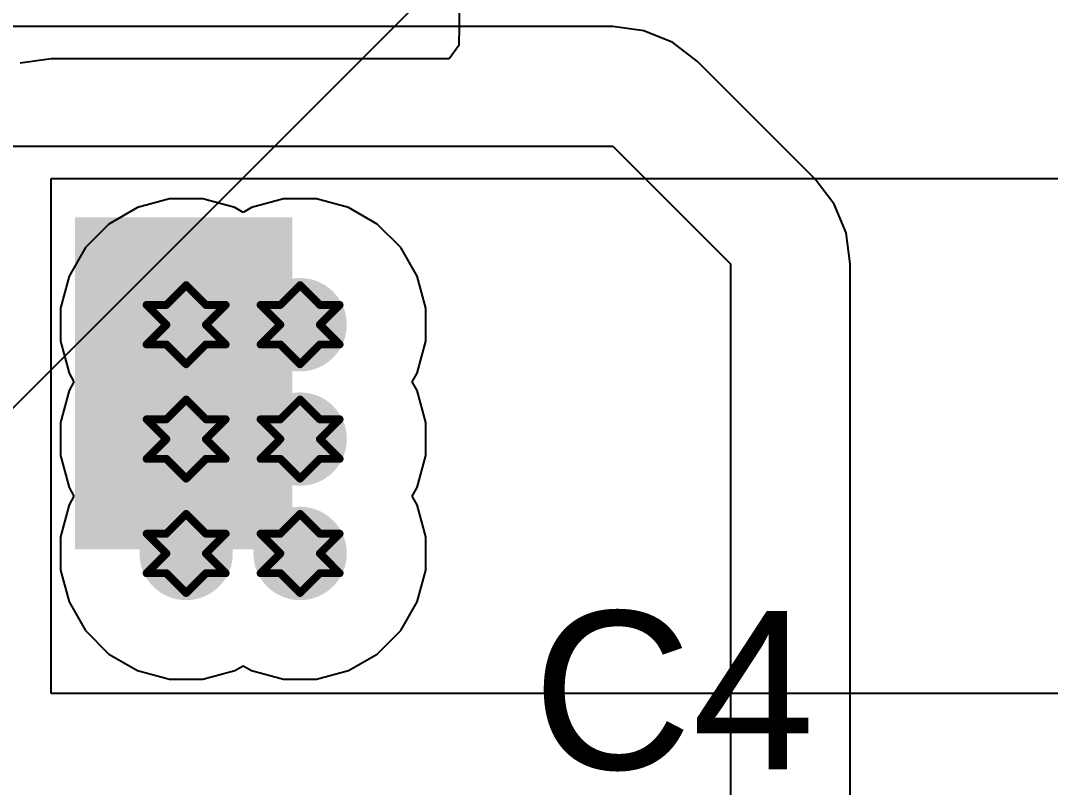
# Model space of a CAD drawing. Header units: inches. Extents: x -3 to 5437, y -3 to 5435.
# Drawn here: x 34.11 to 40.73, y 34.64 to 39.57 of the extents above; entities that cross this region are included whole.
import ezdxf

# ---------------------------------------------------------------- set-up
doc = ezdxf.new("R2010")
doc.units = ezdxf.units.IN
for name, color, linetype in [('Bottom Layer', 5, 'Continuous'), ('Bottom Solder', 6, 'Continuous'), ('Drill Drawing', 1, 'Continuous'), ('GND', 16, 'Continuous'), ('PWR', 76, 'Continuous'), ('Top Layer', 1, 'Continuous'), ('Top Overlay', 2, 'Continuous'), ('Top Solder', 216, 'Continuous'), ('Via Holes', 16, 'Continuous')]:
    doc.layers.add(name, color=color, linetype=linetype)
doc.styles.add('Arial', font='', dxfattribs={"height": 0.2})
doc.styles.get('Arial').set_extended_font_data('Arial')

msp = doc.modelspace()

# ---------------------------------------------------------------- hatches: boundary and pattern name
at = {"layer": 'Bottom Layer'}
h = msp.add_hatch(color=5, dxfattribs=at)
edge = h.paths.add_edge_path()
edge.add_arc((35.179, 37.6138), 0.3, 0, 360)
h = msp.add_hatch(color=5, dxfattribs=at)
edge = h.paths.add_edge_path()
edge.add_arc((35.9114, 37.6138), 0.3, 0, 360)
h = msp.add_hatch(color=5, dxfattribs=at)
edge = h.paths.add_edge_path()
edge.add_arc((35.179, 36.879), 0.3, 0, 360)
h = msp.add_hatch(color=5, dxfattribs=at)
edge = h.paths.add_edge_path()
edge.add_arc((35.9114, 36.879), 0.3, 0, 360)
h = msp.add_hatch(color=5, dxfattribs=at)
edge = h.paths.add_edge_path()
edge.add_arc((35.179, 36.1442), 0.3, 0, 360)
h = msp.add_hatch(color=5, dxfattribs=at)
edge = h.paths.add_edge_path()
edge.add_arc((35.9114, 36.1442), 0.3, 0, 360)
at = {"layer": 'Bottom Solder'}
h = msp.add_hatch(color=6, dxfattribs=at)
edge = h.paths.add_edge_path()
edge.add_arc((35.179, 37.6138), 0.15, 0, 360)
h = msp.add_hatch(color=6, dxfattribs=at)
edge = h.paths.add_edge_path()
edge.add_arc((35.9114, 37.6138), 0.15, 0, 360)
h = msp.add_hatch(color=6, dxfattribs=at)
edge = h.paths.add_edge_path()
edge.add_arc((35.179, 36.879), 0.15, 0, 360)
h = msp.add_hatch(color=6, dxfattribs=at)
edge = h.paths.add_edge_path()
edge.add_arc((35.9114, 36.879), 0.15, 0, 360)
h = msp.add_hatch(color=6, dxfattribs=at)
edge = h.paths.add_edge_path()
edge.add_arc((35.179, 36.1442), 0.15, 0, 360)
h = msp.add_hatch(color=6, dxfattribs=at)
edge = h.paths.add_edge_path()
edge.add_arc((35.9114, 36.1442), 0.15, 0, 360)
at = {"layer": 'GND'}
h = msp.add_hatch(color=16, dxfattribs=at)
edge = h.paths.add_edge_path()
edge.add_arc((35.179, 37.6138), 0.3, 0, 360)
h = msp.add_hatch(color=16, dxfattribs=at)
edge = h.paths.add_edge_path()
edge.add_arc((35.9114, 37.6138), 0.3, 0, 360)
h = msp.add_hatch(color=16, dxfattribs=at)
edge = h.paths.add_edge_path()
edge.add_arc((35.179, 36.879), 0.3, 0, 360)
h = msp.add_hatch(color=16, dxfattribs=at)
edge = h.paths.add_edge_path()
edge.add_arc((35.9114, 36.879), 0.3, 0, 360)
h = msp.add_hatch(color=16, dxfattribs=at)
edge = h.paths.add_edge_path()
edge.add_arc((35.179, 36.1442), 0.3, 0, 360)
h = msp.add_hatch(color=16, dxfattribs=at)
edge = h.paths.add_edge_path()
edge.add_arc((35.9114, 36.1442), 0.3, 0, 360)
at = {"layer": 'PWR'}
h = msp.add_hatch(color=76, dxfattribs=at)
edge = h.paths.add_edge_path()
edge.add_arc((35.179, 37.6138), 0.3, 0, 360)
h = msp.add_hatch(color=76, dxfattribs=at)
edge = h.paths.add_edge_path()
edge.add_arc((35.9114, 37.6138), 0.3, 0, 360)
h = msp.add_hatch(color=76, dxfattribs=at)
edge = h.paths.add_edge_path()
edge.add_arc((35.179, 36.879), 0.3, 0, 360)
h = msp.add_hatch(color=76, dxfattribs=at)
edge = h.paths.add_edge_path()
edge.add_arc((35.9114, 36.879), 0.3, 0, 360)
h = msp.add_hatch(color=76, dxfattribs=at)
edge = h.paths.add_edge_path()
edge.add_arc((35.179, 36.1442), 0.3, 0, 360)
h = msp.add_hatch(color=76, dxfattribs=at)
edge = h.paths.add_edge_path()
edge.add_arc((35.9114, 36.1442), 0.3, 0, 360)
at = {"layer": 'Top Layer'}
msp.add_hatch(color=1, dxfattribs=at).paths.add_polyline_path([(34.4644, 36.1705), (35.8614, 36.1705), (35.8614, 38.3041), (34.4644, 38.3041)])
h = msp.add_hatch(color=1, dxfattribs=at)
edge = h.paths.add_edge_path()
edge.add_arc((35.179, 37.6138), 0.3, 0, 360)
h = msp.add_hatch(color=1, dxfattribs=at)
edge = h.paths.add_edge_path()
edge.add_arc((35.9114, 37.6138), 0.3, 0, 360)
h = msp.add_hatch(color=1, dxfattribs=at)
edge = h.paths.add_edge_path()
edge.add_arc((35.179, 36.879), 0.3, 0, 360)
h = msp.add_hatch(color=1, dxfattribs=at)
edge = h.paths.add_edge_path()
edge.add_arc((35.9114, 36.879), 0.3, 0, 360)
h = msp.add_hatch(color=1, dxfattribs=at)
edge = h.paths.add_edge_path()
edge.add_arc((35.179, 36.1442), 0.3, 0, 360)
h = msp.add_hatch(color=1, dxfattribs=at)
edge = h.paths.add_edge_path()
edge.add_arc((35.9114, 36.1442), 0.3, 0, 360)
at = {"layer": 'Top Solder'}
h = msp.add_hatch(color=216, dxfattribs=at)
edge = h.paths.add_edge_path()
edge.add_arc((35.179, 37.6138), 0.15, 0, 360)
h = msp.add_hatch(color=216, dxfattribs=at)
edge = h.paths.add_edge_path()
edge.add_arc((35.9114, 37.6138), 0.15, 0, 360)
h = msp.add_hatch(color=216, dxfattribs=at)
edge = h.paths.add_edge_path()
edge.add_arc((35.179, 36.879), 0.15, 0, 360)
h = msp.add_hatch(color=216, dxfattribs=at)
edge = h.paths.add_edge_path()
edge.add_arc((35.9114, 36.879), 0.15, 0, 360)
h = msp.add_hatch(color=216, dxfattribs=at)
edge = h.paths.add_edge_path()
edge.add_arc((35.179, 36.1442), 0.15, 0, 360)
h = msp.add_hatch(color=216, dxfattribs=at)
edge = h.paths.add_edge_path()
edge.add_arc((35.9114, 36.1442), 0.15, 0, 360)
at = {"layer": 'Via Holes'}
h = msp.add_hatch(color=7, dxfattribs=at)
edge = h.paths.add_edge_path()
edge.add_arc((35.179, 37.6138), 0.15, 0, 360)
h = msp.add_hatch(color=7, dxfattribs=at)
edge = h.paths.add_edge_path()
edge.add_arc((35.9114, 37.6138), 0.15, 0, 360)
h = msp.add_hatch(color=7, dxfattribs=at)
edge = h.paths.add_edge_path()
edge.add_arc((35.179, 36.879), 0.15, 0, 360)
h = msp.add_hatch(color=7, dxfattribs=at)
edge = h.paths.add_edge_path()
edge.add_arc((35.9114, 36.879), 0.15, 0, 360)
h = msp.add_hatch(color=7, dxfattribs=at)
edge = h.paths.add_edge_path()
edge.add_arc((35.179, 36.1442), 0.15, 0, 360)
h = msp.add_hatch(color=7, dxfattribs=at)
edge = h.paths.add_edge_path()
edge.add_arc((35.9114, 36.1442), 0.15, 0, 360)

# ---------------------------------------------------------------- linework, layer by layer
at = {"layer": 'Bottom Layer'}
for p, q in [((35.0726, 38.4218), (34.8671, 38.3667)), ((35.2854, 38.4218), (35.0726, 38.4218)), ((35.4909, 38.3667), (35.2854, 38.4218)), ((35.805, 38.4218), (35.5995, 38.3667)), ((36.0177, 38.4218), (35.805, 38.4218)), ((36.2232, 38.3667), (36.0177, 38.4218)), ((34.8671, 38.3667), (34.6829, 38.2604)), ((35.5452, 38.3354), (35.4909, 38.3667)), ((35.5995, 38.3667), (35.5452, 38.3354)), ((36.4075, 38.2604), (36.2232, 38.3667)), ((34.6829, 38.2604), (34.5324, 38.1099)), ((36.5579, 38.1099), (36.4075, 38.2604)), ((34.5324, 38.1099), (34.4261, 37.9257)), ((36.6643, 37.9257), (36.5579, 38.1099)), ((34.4261, 37.9257), (34.371, 37.7202)), ((36.7194, 37.7202), (36.6643, 37.9257)), ((34.371, 37.7202), (34.371, 37.5074)), ((36.7194, 37.5074), (36.7194, 37.7202)), ((34.371, 37.5074), (34.4261, 37.3019)), ((36.6643, 37.3019), (36.7194, 37.5074)), ((34.4261, 37.3019), (34.4581, 37.2464)), ((36.6322, 37.2464), (36.6643, 37.3019)), ((34.4581, 37.2464), (34.4261, 37.1909)), ((36.6643, 37.1909), (36.6322, 37.2464)), ((34.4261, 37.1909), (34.371, 36.9854)), ((36.7194, 36.9854), (36.6643, 37.1909)), ((34.371, 36.9854), (34.371, 36.7726)), ((36.7194, 36.7726), (36.7194, 36.9854)), ((34.371, 36.7726), (34.4261, 36.5671)), ((36.6643, 36.5671), (36.7194, 36.7726)), ((34.4261, 36.5671), (34.4581, 36.5116)), ((36.6322, 36.5116), (36.6643, 36.5671)), ((34.4581, 36.5116), (34.4261, 36.4561)), ((36.6643, 36.4561), (36.6322, 36.5116)), ((34.4261, 36.4561), (34.371, 36.2506)), ((36.7194, 36.2506), (36.6643, 36.4561)), ((34.371, 36.2506), (34.371, 36.0378)), ((36.7194, 36.0378), (36.7194, 36.2506)), ((34.371, 36.0378), (34.4261, 35.8323)), ((36.6643, 35.8323), (36.7194, 36.0378)), ((34.4261, 35.8323), (34.5324, 35.6481)), ((36.5579, 35.6481), (36.6643, 35.8323)), ((34.5324, 35.6481), (34.6829, 35.4976)), ((36.4075, 35.4976), (36.5579, 35.6481)), ((34.6829, 35.4976), (34.8671, 35.3913)), ((36.2232, 35.3913), (36.4075, 35.4976)), ((35.4909, 35.3913), (35.5452, 35.4226)), ((35.5452, 35.4226), (35.5995, 35.3913)), ((34.8671, 35.3913), (35.0726, 35.3362)), ((35.2854, 35.3362), (35.4909, 35.3913)), ((35.5995, 35.3913), (35.805, 35.3362)), ((36.0177, 35.3362), (36.2232, 35.3913)), ((35.0726, 35.3362), (35.2854, 35.3362)), ((35.805, 35.3362), (36.0177, 35.3362))]:
    msp.add_line(p, q, dxfattribs=at)
at = {"layer": 'Bottom Solder'}
msp.add_line((0.3381, 3.382), (5436.9008, 5435.1662), dxfattribs=at)
at = {"layer": 'Drill Drawing'}
for points in [[(35.052, 37.7408, 0.0508, 0.0508, 0), (35.179, 37.8678, 0.0508, 0.0508, 0)], [(35.179, 37.8678, 0.0508, 0.0508, 0), (35.306, 37.7408, 0.0508, 0.0508, 0)], [(35.7844, 37.7408, 0.0508, 0.0508, 0), (35.9114, 37.8678, 0.0508, 0.0508, 0)], [(35.9114, 37.8678, 0.0508, 0.0508, 0), (36.0384, 37.7408, 0.0508, 0.0508, 0)], [(34.925, 37.7408, 0.0508, 0.0508, 0), (35.052, 37.6138, 0.0508, 0.0508, 0)], [(34.925, 37.7408, 0.0508, 0.0508, 0), (35.052, 37.7408, 0.0508, 0.0508, 0)], [(35.306, 37.7408, 0.0508, 0.0508, 0), (35.433, 37.7408, 0.0508, 0.0508, 0)], [(35.306, 37.6138, 0.0508, 0.0508, 0), (35.433, 37.7408, 0.0508, 0.0508, 0)], [(35.6574, 37.7408, 0.0508, 0.0508, 0), (35.7844, 37.6138, 0.0508, 0.0508, 0)], [(35.6574, 37.7408, 0.0508, 0.0508, 0), (35.7844, 37.7408, 0.0508, 0.0508, 0)], [(36.0384, 37.7408, 0.0508, 0.0508, 0), (36.1654, 37.7408, 0.0508, 0.0508, 0)], [(36.0384, 37.6138, 0.0508, 0.0508, 0), (36.1654, 37.7408, 0.0508, 0.0508, 0)], [(34.925, 37.4868, 0.0508, 0.0508, 0), (35.052, 37.6138, 0.0508, 0.0508, 0)], [(35.306, 37.6138, 0.0508, 0.0508, 0), (35.433, 37.4868, 0.0508, 0.0508, 0)], [(35.6574, 37.4868, 0.0508, 0.0508, 0), (35.7844, 37.6138, 0.0508, 0.0508, 0)], [(36.0384, 37.6138, 0.0508, 0.0508, 0), (36.1654, 37.4868, 0.0508, 0.0508, 0)], [(34.925, 37.4868, 0.0508, 0.0508, 0), (35.052, 37.4868, 0.0508, 0.0508, 0)], [(35.052, 37.4868, 0.0508, 0.0508, 0), (35.179, 37.3598, 0.0508, 0.0508, 0)], [(35.179, 37.3598, 0.0508, 0.0508, 0), (35.306, 37.4868, 0.0508, 0.0508, 0)], [(35.306, 37.4868, 0.0508, 0.0508, 0), (35.433, 37.4868, 0.0508, 0.0508, 0)], [(35.6574, 37.4868, 0.0508, 0.0508, 0), (35.7844, 37.4868, 0.0508, 0.0508, 0)], [(35.7844, 37.4868, 0.0508, 0.0508, 0), (35.9114, 37.3598, 0.0508, 0.0508, 0)], [(35.9114, 37.3598, 0.0508, 0.0508, 0), (36.0384, 37.4868, 0.0508, 0.0508, 0)], [(36.0384, 37.4868, 0.0508, 0.0508, 0), (36.1654, 37.4868, 0.0508, 0.0508, 0)], [(35.052, 37.006, 0.0508, 0.0508, 0), (35.179, 37.133, 0.0508, 0.0508, 0)], [(35.179, 37.133, 0.0508, 0.0508, 0), (35.306, 37.006, 0.0508, 0.0508, 0)], [(35.7844, 37.006, 0.0508, 0.0508, 0), (35.9114, 37.133, 0.0508, 0.0508, 0)], [(35.9114, 37.133, 0.0508, 0.0508, 0), (36.0384, 37.006, 0.0508, 0.0508, 0)], [(34.925, 37.006, 0.0508, 0.0508, 0), (35.052, 36.879, 0.0508, 0.0508, 0)], [(34.925, 37.006, 0.0508, 0.0508, 0), (35.052, 37.006, 0.0508, 0.0508, 0)], [(35.306, 37.006, 0.0508, 0.0508, 0), (35.433, 37.006, 0.0508, 0.0508, 0)], [(35.306, 36.879, 0.0508, 0.0508, 0), (35.433, 37.006, 0.0508, 0.0508, 0)], [(35.6574, 37.006, 0.0508, 0.0508, 0), (35.7844, 36.879, 0.0508, 0.0508, 0)], [(35.6574, 37.006, 0.0508, 0.0508, 0), (35.7844, 37.006, 0.0508, 0.0508, 0)], [(36.0384, 37.006, 0.0508, 0.0508, 0), (36.1654, 37.006, 0.0508, 0.0508, 0)], [(36.0384, 36.879, 0.0508, 0.0508, 0), (36.1654, 37.006, 0.0508, 0.0508, 0)], [(34.925, 36.752, 0.0508, 0.0508, 0), (35.052, 36.879, 0.0508, 0.0508, 0)], [(35.306, 36.879, 0.0508, 0.0508, 0), (35.433, 36.752, 0.0508, 0.0508, 0)], [(35.6574, 36.752, 0.0508, 0.0508, 0), (35.7844, 36.879, 0.0508, 0.0508, 0)], [(36.0384, 36.879, 0.0508, 0.0508, 0), (36.1654, 36.752, 0.0508, 0.0508, 0)], [(34.925, 36.752, 0.0508, 0.0508, 0), (35.052, 36.752, 0.0508, 0.0508, 0)], [(35.052, 36.752, 0.0508, 0.0508, 0), (35.179, 36.625, 0.0508, 0.0508, 0)], [(35.179, 36.625, 0.0508, 0.0508, 0), (35.306, 36.752, 0.0508, 0.0508, 0)], [(35.306, 36.752, 0.0508, 0.0508, 0), (35.433, 36.752, 0.0508, 0.0508, 0)], [(35.6574, 36.752, 0.0508, 0.0508, 0), (35.7844, 36.752, 0.0508, 0.0508, 0)], [(35.7844, 36.752, 0.0508, 0.0508, 0), (35.9114, 36.625, 0.0508, 0.0508, 0)], [(35.9114, 36.625, 0.0508, 0.0508, 0), (36.0384, 36.752, 0.0508, 0.0508, 0)], [(36.0384, 36.752, 0.0508, 0.0508, 0), (36.1654, 36.752, 0.0508, 0.0508, 0)], [(35.052, 36.2712, 0.0508, 0.0508, 0), (35.179, 36.3982, 0.0508, 0.0508, 0)], [(35.179, 36.3982, 0.0508, 0.0508, 0), (35.306, 36.2712, 0.0508, 0.0508, 0)], [(35.7844, 36.2712, 0.0508, 0.0508, 0), (35.9114, 36.3982, 0.0508, 0.0508, 0)], [(35.9114, 36.3982, 0.0508, 0.0508, 0), (36.0384, 36.2712, 0.0508, 0.0508, 0)], [(34.925, 36.2712, 0.0508, 0.0508, 0), (35.052, 36.1442, 0.0508, 0.0508, 0)], [(34.925, 36.2712, 0.0508, 0.0508, 0), (35.052, 36.2712, 0.0508, 0.0508, 0)], [(35.306, 36.2712, 0.0508, 0.0508, 0), (35.433, 36.2712, 0.0508, 0.0508, 0)], [(35.306, 36.1442, 0.0508, 0.0508, 0), (35.433, 36.2712, 0.0508, 0.0508, 0)], [(35.6574, 36.2712, 0.0508, 0.0508, 0), (35.7844, 36.1442, 0.0508, 0.0508, 0)], [(35.6574, 36.2712, 0.0508, 0.0508, 0), (35.7844, 36.2712, 0.0508, 0.0508, 0)], [(36.0384, 36.2712, 0.0508, 0.0508, 0), (36.1654, 36.2712, 0.0508, 0.0508, 0)], [(36.0384, 36.1442, 0.0508, 0.0508, 0), (36.1654, 36.2712, 0.0508, 0.0508, 0)], [(34.925, 36.0172, 0.0508, 0.0508, 0), (35.052, 36.1442, 0.0508, 0.0508, 0)], [(35.306, 36.1442, 0.0508, 0.0508, 0), (35.433, 36.0172, 0.0508, 0.0508, 0)], [(35.6574, 36.0172, 0.0508, 0.0508, 0), (35.7844, 36.1442, 0.0508, 0.0508, 0)], [(36.0384, 36.1442, 0.0508, 0.0508, 0), (36.1654, 36.0172, 0.0508, 0.0508, 0)], [(34.925, 36.0172, 0.0508, 0.0508, 0), (35.052, 36.0172, 0.0508, 0.0508, 0)], [(35.052, 36.0172, 0.0508, 0.0508, 0), (35.179, 35.8902, 0.0508, 0.0508, 0)], [(35.179, 35.8902, 0.0508, 0.0508, 0), (35.306, 36.0172, 0.0508, 0.0508, 0)], [(35.306, 36.0172, 0.0508, 0.0508, 0), (35.433, 36.0172, 0.0508, 0.0508, 0)], [(35.6574, 36.0172, 0.0508, 0.0508, 0), (35.7844, 36.0172, 0.0508, 0.0508, 0)], [(35.7844, 36.0172, 0.0508, 0.0508, 0), (35.9114, 35.8902, 0.0508, 0.0508, 0)], [(35.9114, 35.8902, 0.0508, 0.0508, 0), (36.0384, 36.0172, 0.0508, 0.0508, 0)], [(36.0384, 36.0172, 0.0508, 0.0508, 0), (36.1654, 36.0172, 0.0508, 0.0508, 0)]]:
    msp.add_lwpolyline(points, format="xyseb", dxfattribs=at)
for points in [[(35.1663, 37.8678, 0.0254, 0.0254, 1), (35.1917, 37.8678, 0.0254, 0.0254, 1)], [(35.1663, 37.8678, 0.0254, 0.0254, 1), (35.1917, 37.8678, 0.0254, 0.0254, 1)], [(35.8987, 37.8678, 0.0254, 0.0254, 1), (35.9241, 37.8678, 0.0254, 0.0254, 1)], [(35.8987, 37.8678, 0.0254, 0.0254, 1), (35.9241, 37.8678, 0.0254, 0.0254, 1)], [(34.9123, 37.7408, 0.0254, 0.0254, 1), (34.9377, 37.7408, 0.0254, 0.0254, 1)], [(34.9123, 37.7408, 0.0254, 0.0254, 1), (34.9377, 37.7408, 0.0254, 0.0254, 1)], [(35.0393, 37.7408, 0.0254, 0.0254, 1), (35.0647, 37.7408, 0.0254, 0.0254, 1)], [(35.0393, 37.7408, 0.0254, 0.0254, 1), (35.0647, 37.7408, 0.0254, 0.0254, 1)], [(35.2933, 37.7408, 0.0254, 0.0254, 1), (35.3187, 37.7408, 0.0254, 0.0254, 1)], [(35.2933, 37.7408, 0.0254, 0.0254, 1), (35.3187, 37.7408, 0.0254, 0.0254, 1)], [(35.4203, 37.7408, 0.0254, 0.0254, 1), (35.4457, 37.7408, 0.0254, 0.0254, 1)], [(35.4203, 37.7408, 0.0254, 0.0254, 1), (35.4457, 37.7408, 0.0254, 0.0254, 1)], [(35.6447, 37.7408, 0.0254, 0.0254, 1), (35.6701, 37.7408, 0.0254, 0.0254, 1)], [(35.6447, 37.7408, 0.0254, 0.0254, 1), (35.6701, 37.7408, 0.0254, 0.0254, 1)], [(35.7717, 37.7408, 0.0254, 0.0254, 1), (35.7971, 37.7408, 0.0254, 0.0254, 1)], [(35.7717, 37.7408, 0.0254, 0.0254, 1), (35.7971, 37.7408, 0.0254, 0.0254, 1)], [(36.0257, 37.7408, 0.0254, 0.0254, 1), (36.0511, 37.7408, 0.0254, 0.0254, 1)], [(36.0257, 37.7408, 0.0254, 0.0254, 1), (36.0511, 37.7408, 0.0254, 0.0254, 1)], [(36.1527, 37.7408, 0.0254, 0.0254, 1), (36.1781, 37.7408, 0.0254, 0.0254, 1)], [(36.1527, 37.7408, 0.0254, 0.0254, 1), (36.1781, 37.7408, 0.0254, 0.0254, 1)], [(35.0393, 37.6138, 0.0254, 0.0254, 1), (35.0647, 37.6138, 0.0254, 0.0254, 1)], [(35.0393, 37.6138, 0.0254, 0.0254, 1), (35.0647, 37.6138, 0.0254, 0.0254, 1)], [(35.2933, 37.6138, 0.0254, 0.0254, 1), (35.3187, 37.6138, 0.0254, 0.0254, 1)], [(35.2933, 37.6138, 0.0254, 0.0254, 1), (35.3187, 37.6138, 0.0254, 0.0254, 1)], [(35.7717, 37.6138, 0.0254, 0.0254, 1), (35.7971, 37.6138, 0.0254, 0.0254, 1)], [(35.7717, 37.6138, 0.0254, 0.0254, 1), (35.7971, 37.6138, 0.0254, 0.0254, 1)], [(36.0257, 37.6138, 0.0254, 0.0254, 1), (36.0511, 37.6138, 0.0254, 0.0254, 1)], [(36.0257, 37.6138, 0.0254, 0.0254, 1), (36.0511, 37.6138, 0.0254, 0.0254, 1)], [(34.9123, 37.4868, 0.0254, 0.0254, 1), (34.9377, 37.4868, 0.0254, 0.0254, 1)], [(34.9123, 37.4868, 0.0254, 0.0254, 1), (34.9377, 37.4868, 0.0254, 0.0254, 1)], [(35.0393, 37.4868, 0.0254, 0.0254, 1), (35.0647, 37.4868, 0.0254, 0.0254, 1)], [(35.0393, 37.4868, 0.0254, 0.0254, 1), (35.0647, 37.4868, 0.0254, 0.0254, 1)], [(35.2933, 37.4868, 0.0254, 0.0254, 1), (35.3187, 37.4868, 0.0254, 0.0254, 1)], [(35.2933, 37.4868, 0.0254, 0.0254, 1), (35.3187, 37.4868, 0.0254, 0.0254, 1)], [(35.4203, 37.4868, 0.0254, 0.0254, 1), (35.4457, 37.4868, 0.0254, 0.0254, 1)], [(35.4203, 37.4868, 0.0254, 0.0254, 1), (35.4457, 37.4868, 0.0254, 0.0254, 1)], [(35.6447, 37.4868, 0.0254, 0.0254, 1), (35.6701, 37.4868, 0.0254, 0.0254, 1)], [(35.6447, 37.4868, 0.0254, 0.0254, 1), (35.6701, 37.4868, 0.0254, 0.0254, 1)], [(35.7717, 37.4868, 0.0254, 0.0254, 1), (35.7971, 37.4868, 0.0254, 0.0254, 1)], [(35.7717, 37.4868, 0.0254, 0.0254, 1), (35.7971, 37.4868, 0.0254, 0.0254, 1)], [(36.0257, 37.4868, 0.0254, 0.0254, 1), (36.0511, 37.4868, 0.0254, 0.0254, 1)], [(36.0257, 37.4868, 0.0254, 0.0254, 1), (36.0511, 37.4868, 0.0254, 0.0254, 1)], [(36.1527, 37.4868, 0.0254, 0.0254, 1), (36.1781, 37.4868, 0.0254, 0.0254, 1)], [(36.1527, 37.4868, 0.0254, 0.0254, 1), (36.1781, 37.4868, 0.0254, 0.0254, 1)], [(35.1663, 37.3598, 0.0254, 0.0254, 1), (35.1917, 37.3598, 0.0254, 0.0254, 1)], [(35.1663, 37.3598, 0.0254, 0.0254, 1), (35.1917, 37.3598, 0.0254, 0.0254, 1)], [(35.8987, 37.3598, 0.0254, 0.0254, 1), (35.9241, 37.3598, 0.0254, 0.0254, 1)], [(35.8987, 37.3598, 0.0254, 0.0254, 1), (35.9241, 37.3598, 0.0254, 0.0254, 1)], [(35.1663, 37.133, 0.0254, 0.0254, 1), (35.1917, 37.133, 0.0254, 0.0254, 1)], [(35.1663, 37.133, 0.0254, 0.0254, 1), (35.1917, 37.133, 0.0254, 0.0254, 1)], [(35.8987, 37.133, 0.0254, 0.0254, 1), (35.9241, 37.133, 0.0254, 0.0254, 1)], [(35.8987, 37.133, 0.0254, 0.0254, 1), (35.9241, 37.133, 0.0254, 0.0254, 1)], [(34.9123, 37.006, 0.0254, 0.0254, 1), (34.9377, 37.006, 0.0254, 0.0254, 1)], [(34.9123, 37.006, 0.0254, 0.0254, 1), (34.9377, 37.006, 0.0254, 0.0254, 1)], [(35.0393, 37.006, 0.0254, 0.0254, 1), (35.0647, 37.006, 0.0254, 0.0254, 1)], [(35.0393, 37.006, 0.0254, 0.0254, 1), (35.0647, 37.006, 0.0254, 0.0254, 1)], [(35.2933, 37.006, 0.0254, 0.0254, 1), (35.3187, 37.006, 0.0254, 0.0254, 1)], [(35.2933, 37.006, 0.0254, 0.0254, 1), (35.3187, 37.006, 0.0254, 0.0254, 1)], [(35.4203, 37.006, 0.0254, 0.0254, 1), (35.4457, 37.006, 0.0254, 0.0254, 1)], [(35.4203, 37.006, 0.0254, 0.0254, 1), (35.4457, 37.006, 0.0254, 0.0254, 1)], [(35.6447, 37.006, 0.0254, 0.0254, 1), (35.6701, 37.006, 0.0254, 0.0254, 1)], [(35.6447, 37.006, 0.0254, 0.0254, 1), (35.6701, 37.006, 0.0254, 0.0254, 1)], [(35.7717, 37.006, 0.0254, 0.0254, 1), (35.7971, 37.006, 0.0254, 0.0254, 1)], [(35.7717, 37.006, 0.0254, 0.0254, 1), (35.7971, 37.006, 0.0254, 0.0254, 1)], [(36.0257, 37.006, 0.0254, 0.0254, 1), (36.0511, 37.006, 0.0254, 0.0254, 1)], [(36.0257, 37.006, 0.0254, 0.0254, 1), (36.0511, 37.006, 0.0254, 0.0254, 1)], [(36.1527, 37.006, 0.0254, 0.0254, 1), (36.1781, 37.006, 0.0254, 0.0254, 1)], [(36.1527, 37.006, 0.0254, 0.0254, 1), (36.1781, 37.006, 0.0254, 0.0254, 1)], [(35.0393, 36.879, 0.0254, 0.0254, 1), (35.0647, 36.879, 0.0254, 0.0254, 1)], [(35.0393, 36.879, 0.0254, 0.0254, 1), (35.0647, 36.879, 0.0254, 0.0254, 1)], [(35.2933, 36.879, 0.0254, 0.0254, 1), (35.3187, 36.879, 0.0254, 0.0254, 1)], [(35.2933, 36.879, 0.0254, 0.0254, 1), (35.3187, 36.879, 0.0254, 0.0254, 1)], [(35.7717, 36.879, 0.0254, 0.0254, 1), (35.7971, 36.879, 0.0254, 0.0254, 1)], [(35.7717, 36.879, 0.0254, 0.0254, 1), (35.7971, 36.879, 0.0254, 0.0254, 1)], [(36.0257, 36.879, 0.0254, 0.0254, 1), (36.0511, 36.879, 0.0254, 0.0254, 1)], [(36.0257, 36.879, 0.0254, 0.0254, 1), (36.0511, 36.879, 0.0254, 0.0254, 1)], [(34.9123, 36.752, 0.0254, 0.0254, 1), (34.9377, 36.752, 0.0254, 0.0254, 1)], [(34.9123, 36.752, 0.0254, 0.0254, 1), (34.9377, 36.752, 0.0254, 0.0254, 1)], [(35.0393, 36.752, 0.0254, 0.0254, 1), (35.0647, 36.752, 0.0254, 0.0254, 1)], [(35.0393, 36.752, 0.0254, 0.0254, 1), (35.0647, 36.752, 0.0254, 0.0254, 1)], [(35.2933, 36.752, 0.0254, 0.0254, 1), (35.3187, 36.752, 0.0254, 0.0254, 1)], [(35.2933, 36.752, 0.0254, 0.0254, 1), (35.3187, 36.752, 0.0254, 0.0254, 1)], [(35.4203, 36.752, 0.0254, 0.0254, 1), (35.4457, 36.752, 0.0254, 0.0254, 1)], [(35.4203, 36.752, 0.0254, 0.0254, 1), (35.4457, 36.752, 0.0254, 0.0254, 1)], [(35.6447, 36.752, 0.0254, 0.0254, 1), (35.6701, 36.752, 0.0254, 0.0254, 1)], [(35.6447, 36.752, 0.0254, 0.0254, 1), (35.6701, 36.752, 0.0254, 0.0254, 1)], [(35.7717, 36.752, 0.0254, 0.0254, 1), (35.7971, 36.752, 0.0254, 0.0254, 1)], [(35.7717, 36.752, 0.0254, 0.0254, 1), (35.7971, 36.752, 0.0254, 0.0254, 1)], [(36.0257, 36.752, 0.0254, 0.0254, 1), (36.0511, 36.752, 0.0254, 0.0254, 1)], [(36.0257, 36.752, 0.0254, 0.0254, 1), (36.0511, 36.752, 0.0254, 0.0254, 1)], [(36.1527, 36.752, 0.0254, 0.0254, 1), (36.1781, 36.752, 0.0254, 0.0254, 1)], [(36.1527, 36.752, 0.0254, 0.0254, 1), (36.1781, 36.752, 0.0254, 0.0254, 1)], [(35.1663, 36.625, 0.0254, 0.0254, 1), (35.1917, 36.625, 0.0254, 0.0254, 1)], [(35.1663, 36.625, 0.0254, 0.0254, 1), (35.1917, 36.625, 0.0254, 0.0254, 1)], [(35.8987, 36.625, 0.0254, 0.0254, 1), (35.9241, 36.625, 0.0254, 0.0254, 1)], [(35.8987, 36.625, 0.0254, 0.0254, 1), (35.9241, 36.625, 0.0254, 0.0254, 1)], [(35.1663, 36.3982, 0.0254, 0.0254, 1), (35.1917, 36.3982, 0.0254, 0.0254, 1)], [(35.1663, 36.3982, 0.0254, 0.0254, 1), (35.1917, 36.3982, 0.0254, 0.0254, 1)], [(35.8987, 36.3982, 0.0254, 0.0254, 1), (35.9241, 36.3982, 0.0254, 0.0254, 1)], [(35.8987, 36.3982, 0.0254, 0.0254, 1), (35.9241, 36.3982, 0.0254, 0.0254, 1)], [(34.9123, 36.2712, 0.0254, 0.0254, 1), (34.9377, 36.2712, 0.0254, 0.0254, 1)], [(34.9123, 36.2712, 0.0254, 0.0254, 1), (34.9377, 36.2712, 0.0254, 0.0254, 1)], [(35.0393, 36.2712, 0.0254, 0.0254, 1), (35.0647, 36.2712, 0.0254, 0.0254, 1)], [(35.0393, 36.2712, 0.0254, 0.0254, 1), (35.0647, 36.2712, 0.0254, 0.0254, 1)], [(35.2933, 36.2712, 0.0254, 0.0254, 1), (35.3187, 36.2712, 0.0254, 0.0254, 1)], [(35.2933, 36.2712, 0.0254, 0.0254, 1), (35.3187, 36.2712, 0.0254, 0.0254, 1)], [(35.4203, 36.2712, 0.0254, 0.0254, 1), (35.4457, 36.2712, 0.0254, 0.0254, 1)], [(35.4203, 36.2712, 0.0254, 0.0254, 1), (35.4457, 36.2712, 0.0254, 0.0254, 1)], [(35.6447, 36.2712, 0.0254, 0.0254, 1), (35.6701, 36.2712, 0.0254, 0.0254, 1)], [(35.6447, 36.2712, 0.0254, 0.0254, 1), (35.6701, 36.2712, 0.0254, 0.0254, 1)], [(35.7717, 36.2712, 0.0254, 0.0254, 1), (35.7971, 36.2712, 0.0254, 0.0254, 1)], [(35.7717, 36.2712, 0.0254, 0.0254, 1), (35.7971, 36.2712, 0.0254, 0.0254, 1)], [(36.0257, 36.2712, 0.0254, 0.0254, 1), (36.0511, 36.2712, 0.0254, 0.0254, 1)], [(36.0257, 36.2712, 0.0254, 0.0254, 1), (36.0511, 36.2712, 0.0254, 0.0254, 1)], [(36.1527, 36.2712, 0.0254, 0.0254, 1), (36.1781, 36.2712, 0.0254, 0.0254, 1)], [(36.1527, 36.2712, 0.0254, 0.0254, 1), (36.1781, 36.2712, 0.0254, 0.0254, 1)], [(35.0393, 36.1442, 0.0254, 0.0254, 1), (35.0647, 36.1442, 0.0254, 0.0254, 1)], [(35.0393, 36.1442, 0.0254, 0.0254, 1), (35.0647, 36.1442, 0.0254, 0.0254, 1)], [(35.2933, 36.1442, 0.0254, 0.0254, 1), (35.3187, 36.1442, 0.0254, 0.0254, 1)], [(35.2933, 36.1442, 0.0254, 0.0254, 1), (35.3187, 36.1442, 0.0254, 0.0254, 1)], [(35.7717, 36.1442, 0.0254, 0.0254, 1), (35.7971, 36.1442, 0.0254, 0.0254, 1)], [(35.7717, 36.1442, 0.0254, 0.0254, 1), (35.7971, 36.1442, 0.0254, 0.0254, 1)], [(36.0257, 36.1442, 0.0254, 0.0254, 1), (36.0511, 36.1442, 0.0254, 0.0254, 1)], [(36.0257, 36.1442, 0.0254, 0.0254, 1), (36.0511, 36.1442, 0.0254, 0.0254, 1)], [(34.9123, 36.0172, 0.0254, 0.0254, 1), (34.9377, 36.0172, 0.0254, 0.0254, 1)], [(34.9123, 36.0172, 0.0254, 0.0254, 1), (34.9377, 36.0172, 0.0254, 0.0254, 1)], [(35.0393, 36.0172, 0.0254, 0.0254, 1), (35.0647, 36.0172, 0.0254, 0.0254, 1)], [(35.0393, 36.0172, 0.0254, 0.0254, 1), (35.0647, 36.0172, 0.0254, 0.0254, 1)], [(35.2933, 36.0172, 0.0254, 0.0254, 1), (35.3187, 36.0172, 0.0254, 0.0254, 1)], [(35.2933, 36.0172, 0.0254, 0.0254, 1), (35.3187, 36.0172, 0.0254, 0.0254, 1)], [(35.4203, 36.0172, 0.0254, 0.0254, 1), (35.4457, 36.0172, 0.0254, 0.0254, 1)], [(35.4203, 36.0172, 0.0254, 0.0254, 1), (35.4457, 36.0172, 0.0254, 0.0254, 1)], [(35.6447, 36.0172, 0.0254, 0.0254, 1), (35.6701, 36.0172, 0.0254, 0.0254, 1)], [(35.6447, 36.0172, 0.0254, 0.0254, 1), (35.6701, 36.0172, 0.0254, 0.0254, 1)], [(35.7717, 36.0172, 0.0254, 0.0254, 1), (35.7971, 36.0172, 0.0254, 0.0254, 1)], [(35.7717, 36.0172, 0.0254, 0.0254, 1), (35.7971, 36.0172, 0.0254, 0.0254, 1)], [(36.0257, 36.0172, 0.0254, 0.0254, 1), (36.0511, 36.0172, 0.0254, 0.0254, 1)], [(36.0257, 36.0172, 0.0254, 0.0254, 1), (36.0511, 36.0172, 0.0254, 0.0254, 1)], [(36.1527, 36.0172, 0.0254, 0.0254, 1), (36.1781, 36.0172, 0.0254, 0.0254, 1)], [(36.1527, 36.0172, 0.0254, 0.0254, 1), (36.1781, 36.0172, 0.0254, 0.0254, 1)], [(35.1663, 35.8902, 0.0254, 0.0254, 1), (35.1917, 35.8902, 0.0254, 0.0254, 1)], [(35.1663, 35.8902, 0.0254, 0.0254, 1), (35.1917, 35.8902, 0.0254, 0.0254, 1)], [(35.8987, 35.8902, 0.0254, 0.0254, 1), (35.9241, 35.8902, 0.0254, 0.0254, 1)], [(35.8987, 35.8902, 0.0254, 0.0254, 1), (35.9241, 35.8902, 0.0254, 0.0254, 1)]]:
    msp.add_lwpolyline(points, format="xyseb", close=True, dxfattribs=at)
at = {"layer": 'GND'}
for p, q in [((35.0726, 38.4218), (34.8671, 38.3667)), ((35.2854, 38.4218), (35.0726, 38.4218)), ((35.4909, 38.3667), (35.2854, 38.4218)), ((35.805, 38.4218), (35.5995, 38.3667)), ((36.0177, 38.4218), (35.805, 38.4218)), ((36.2232, 38.3667), (36.0177, 38.4218)), ((34.8671, 38.3667), (34.6829, 38.2604)), ((35.5452, 38.3354), (35.4909, 38.3667)), ((35.5995, 38.3667), (35.5452, 38.3354)), ((36.4075, 38.2604), (36.2232, 38.3667)), ((34.6829, 38.2604), (34.5324, 38.1099)), ((36.5579, 38.1099), (36.4075, 38.2604)), ((34.5324, 38.1099), (34.4261, 37.9257)), ((36.6643, 37.9257), (36.5579, 38.1099)), ((34.4261, 37.9257), (34.371, 37.7202)), ((36.7194, 37.7202), (36.6643, 37.9257)), ((34.371, 37.7202), (34.371, 37.5074)), ((36.7194, 37.5074), (36.7194, 37.7202)), ((34.371, 37.5074), (34.4261, 37.3019)), ((36.6643, 37.3019), (36.7194, 37.5074)), ((34.4261, 37.3019), (34.4581, 37.2464)), ((36.6322, 37.2464), (36.6643, 37.3019)), ((34.4581, 37.2464), (34.4261, 37.1909)), ((36.6643, 37.1909), (36.6322, 37.2464)), ((34.4261, 37.1909), (34.371, 36.9854)), ((36.7194, 36.9854), (36.6643, 37.1909)), ((34.371, 36.9854), (34.371, 36.7726)), ((36.7194, 36.7726), (36.7194, 36.9854)), ((34.371, 36.7726), (34.4261, 36.5671)), ((36.6643, 36.5671), (36.7194, 36.7726)), ((34.4261, 36.5671), (34.4581, 36.5116)), ((36.6322, 36.5116), (36.6643, 36.5671)), ((34.4581, 36.5116), (34.4261, 36.4561)), ((36.6643, 36.4561), (36.6322, 36.5116)), ((34.4261, 36.4561), (34.371, 36.2506)), ((36.7194, 36.2506), (36.6643, 36.4561)), ((34.371, 36.2506), (34.371, 36.0378)), ((36.7194, 36.0378), (36.7194, 36.2506)), ((34.371, 36.0378), (34.4261, 35.8323)), ((36.6643, 35.8323), (36.7194, 36.0378)), ((34.4261, 35.8323), (34.5324, 35.6481)), ((36.5579, 35.6481), (36.6643, 35.8323)), ((34.5324, 35.6481), (34.6829, 35.4976)), ((36.4075, 35.4976), (36.5579, 35.6481)), ((34.6829, 35.4976), (34.8671, 35.3913)), ((36.2232, 35.3913), (36.4075, 35.4976)), ((35.4909, 35.3913), (35.5452, 35.4226)), ((35.5452, 35.4226), (35.5995, 35.3913)), ((34.8671, 35.3913), (35.0726, 35.3362)), ((35.2854, 35.3362), (35.4909, 35.3913)), ((35.5995, 35.3913), (35.805, 35.3362)), ((36.0177, 35.3362), (36.2232, 35.3913)), ((35.0726, 35.3362), (35.2854, 35.3362)), ((35.805, 35.3362), (36.0177, 35.3362))]:
    msp.add_line(p, q, dxfattribs=at)
at = {"layer": 'PWR'}
for p, q in [((37.9222, 39.529), (23.8134, 39.529)), ((38.1211, 39.5028), (37.9222, 39.529)), ((38.3065, 39.426), (38.1211, 39.5028)), ((38.4657, 39.3039), (38.3065, 39.426)), ((39.2216, 38.5479), (38.4657, 39.3039)), ((23.495, 38.7604), (37.9222, 38.7604)), ((37.9222, 38.7604), (38.6781, 38.0045)), ((39.3437, 38.3888), (39.2216, 38.5479)), ((39.4205, 38.2034), (39.3437, 38.3888)), ((39.4467, 38.0045), (39.4205, 38.2034)), ((38.6781, 38.0045), (38.6781, 30.7257)), ((39.4467, 30.7257), (39.4467, 38.0045))]:
    msp.add_line(p, q, dxfattribs=at)
at = {"layer": 'Top Layer'}
for p, q in [((36.933, 43.1501), (36.933, 39.5341)), ((36.933, 39.5341), (36.9306, 39.4081)), ((36.933, 39.5341), (36.933, 39.5341)), ((36.9306, 39.4081), (36.8687, 39.3213)), ((34.312, 39.3213), (34.1131, 39.2951)), ((36.8687, 39.3213), (34.312, 39.3213)), ((34.312, 35.2453), (34.312, 38.5527)), ((34.312, 38.5527), (52.5238, 38.5527)), ((50.7402, 35.2453), (34.312, 35.2453))]:
    msp.add_line(p, q, dxfattribs=at)
at = {"layer": 'Top Solder'}
msp.add_line((0.3381, 3.382), (5436.9008, 5435.1662), dxfattribs=at)

# ---------------------------------------------------------------- texts
at = {"layer": 'Top Overlay', "style": 'Arial'}
msp.add_text('C4', height=1.016, dxfattribs=at).set_placement((37.4055, 34.7574))

doc.saveas('drawing.dxf')
